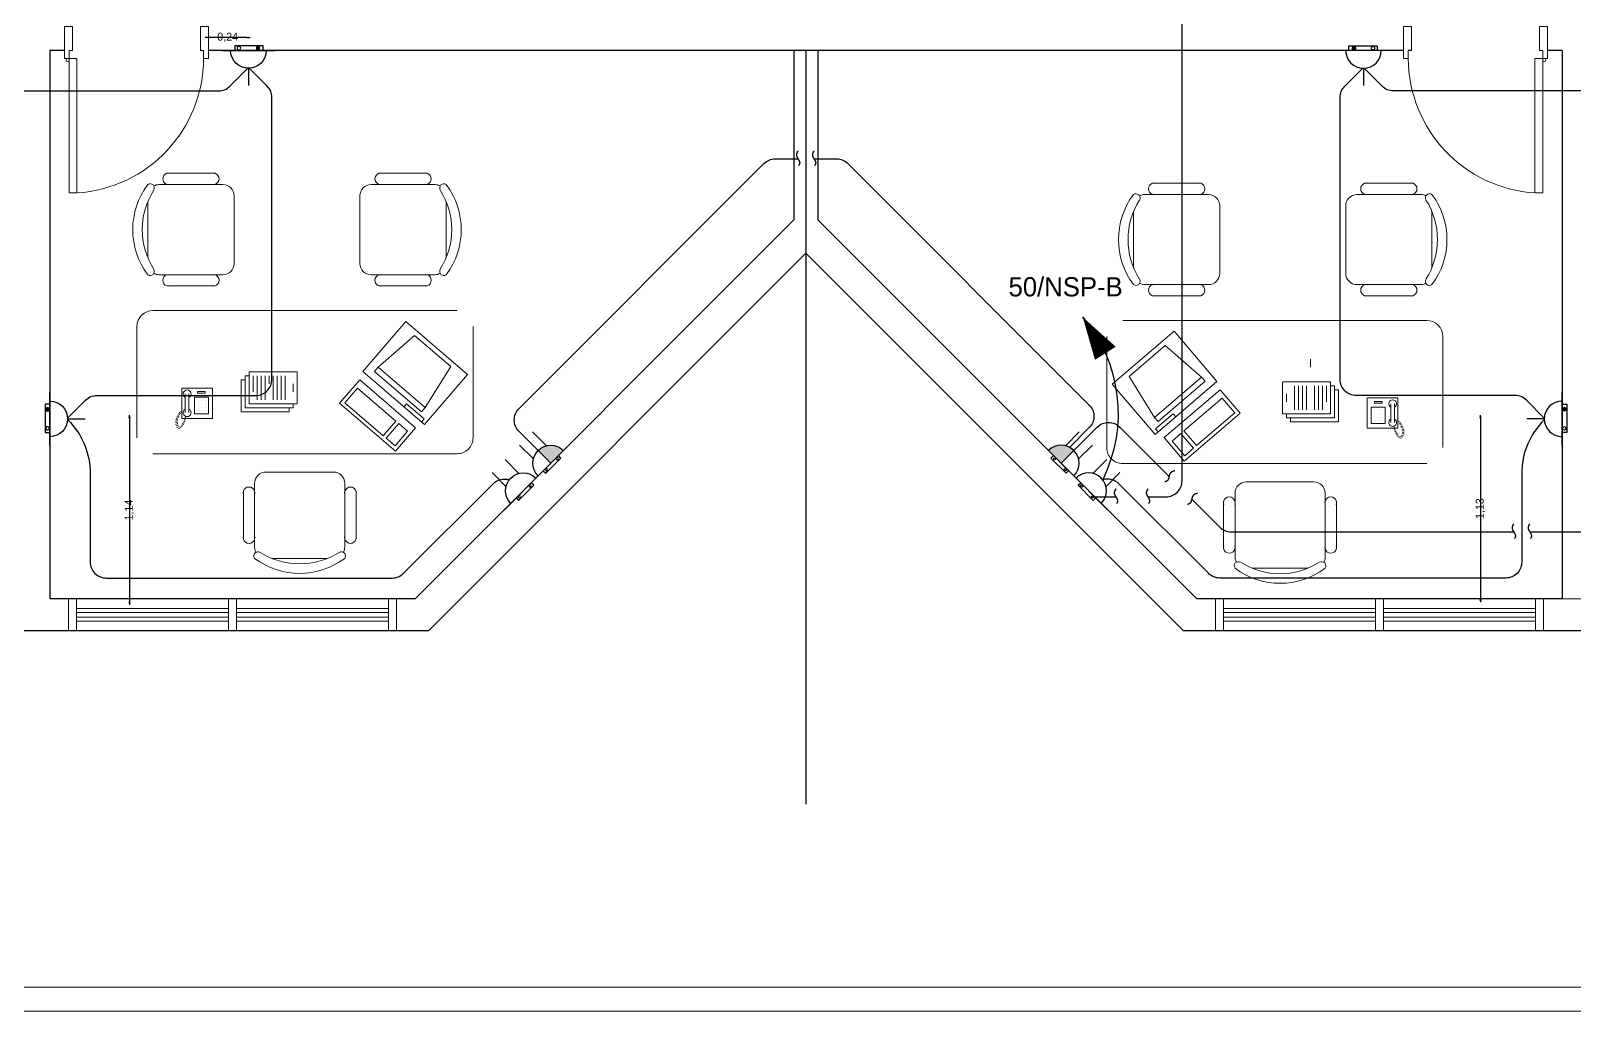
# Model space of a CAD drawing. Extents: x -1451 to 148, y -12854 to 856.
# Drawn here: x 70.16 to 79.8, y 336.52 to 342.65 of the extents above; entities that cross this region are included whole.
import ezdxf
from ezdxf.enums import TextEntityAlignment as Align

# ---------------------------------------------------------------- set-up
doc = ezdxf.new("R2010")
doc.units = 0
doc.header["$LTSCALE"] = 0.15
doc.linetypes.add('HIDDEN', pattern=[0.375, 0.25, -0.125])
doc.layers.get('0').update_dxf_attribs({"color": 252})
doc.layers.get('Defpoints').update_dxf_attribs({"color": 252})
for name, color, linetype in [('0 BDH', 252, 'Continuous'), ('0 DISCON', 252, 'Continuous'), ('0 NORMAL WIRING', 252, 'Continuous'), ('0 sockets', 252, 'Continuous'), ('0 UPS WIRING', 252, 'Continuous'), ('0 WIRING 3', 4, 'Continuous'), ('AUTOINCR', 7, 'Continuous'), ('E-SOCK', 2, 'Continuous'), ('TEXT', 3, 'Continuous'), ('WIRING', 4, 'Continuous')]:
    doc.layers.add(name, color=color, linetype=linetype)
for name, color, linetype, lineweight in [('0 DIM', 6, 'Continuous', 5), ('anal', 252, 'Continuous', 20), ('DOOR', 252, 'Continuous', 20), ('sofa', 252, 'Continuous', 9), ('wall', 252, 'Continuous', 30)]:
    doc.layers.add(name, color=color, linetype=linetype, lineweight=lineweight)
doc.dimstyles.new('ISO-25', dxfattribs={"dimtxt": 0.05, "dimasz": 0.01, "dimexe": 0, "dimexo": 0, "dimtad": 0, "dimtoh": 1, "dimtxsty": 'Standard', "dimblk": 'CLOSED', "dimcen": 2.5, "dimse1": 1, "dimse2": 1, "dimclrd": 1, "dimadec": 0, "dimazin": 0, "dimtfac": 1, "dimtix": 1, "dimtmove": 1, "dimatfit": 0, "dimfxl": 1, "dimarcsym": 0})

# ---------------------------------------------------------------- blocks, each defined once
blk = doc.blocks.new('CHAIR7')
for p, q in [((5.12, 15.04), (17.88, 15.04)), ((0, 9), (0, -9)), ((20, 12), (3, 12)), ((23, -7.44), (23, 7.44)), ((3, -12), (20, -12)), ((5.12, -15), (17.88, -15))]:
    blk.add_line(p, q)
for centre, radius, start, end in [((5.56, 13.54), 1.56, 73.7398, 286.2602), ((17.44, 13.54), 1.56, 253.7398, 106.2602), ((3, 9), 3, 90, 180), ((20, 9), 3, 62.4156, 90), ((22.34, 11.12), 1.1, 53.3099, 212.0274), ((4.82, 0), 19.64, 327.5758, 32.4242), ((7, 0), 20, 323.1301, 36.8699), ((3, -9), 3, 180, 270), ((5.56, -13.5), 1.56, 73.7398, 286.2602), ((17.44, -13.5), 1.56, 253.7398, 106.2602), ((20, -9), 3, 270, 297.5844), ((22.34, -11.12), 1.1, 147.9726, 306.6901)]:
    blk.add_arc(centre, radius, start, end)
blk = doc.blocks.new('RECTANG')
for p, q in [((1, 1), (0, 1)), ((0, 1), (0, 0)), ((1, 0), (1, 1)), ((0, 0), (1, 0))]:
    blk.add_line(p, q)
blk = doc.blocks.new('IBMAT', base_point=(61, 306))
for p, q in [((75, 307), (75, 306)), ((81, 307), (75, 307)), ((81, 306), (81, 307))]:
    blk.add_line(p, q)
at = {"xscale": 21, "yscale": 17, "zscale": 21}
blk.add_blockref('RECTANG', (61, 306), dxfattribs=at)
blk = doc.blocks.new('KEYBOARD', base_point=(60, 294))
for p, xscale, yscale, zscale in [((60, 294), 19, 8, 19), ((61, 295), 13, 5, 13), ((75, 295), 3, 5, 3)]:
    blk.add_blockref('RECTANG', p, dxfattribs=dict(xscale=xscale, yscale=yscale, zscale=zscale))
blk = doc.blocks.new('FNCOMP')
for p, q in [((-6.64, 16.23), (-8.5, 3.5)), ((6.08, 16.23), (-6.64, 16.23)), ((8, 3.5), (6.08, 16.23)), ((-8.5, 3.5), (-8.5, 2.04)), ((8, 3.5), (-8.5, 3.5)), ((-8.5, 2.04), (8, 2.04)), ((8, 2.04), (8, 3.5))]:
    blk.add_line(p, q)
at = {"xscale": 1.033846153846154, "yscale": 1.033846153846154, "zscale": 1.033846153846154}
for name, p in [('IBMAT', (-10.86, 0)), ('KEYBOARD', (-10.05, -10.5))]:
    blk.add_blockref(name, p, dxfattribs=at)
blk = doc.blocks.new('FNPHONE')
for p, q in [((-7.29, 6.54), (-7.29, 1.54)), ((-6.29, 6.54), (-6.29, 1.54)), ((-3.87, 4.85), (-3.87, 4.85)), ((-2.94, 4.85), (-2.94, 4.85)), ((-2, 4.85), (-2, 4.85)), ((-9.1, 0.22), (-9.7, 0.02)), ((-8.9, 0.62), (-9.5, 0.42)), ((-8.7, 1.02), (-9.3, 0.82)), ((-8.5, 1.42), (-9.1, 1.22)), ((-8.3, 1.82), (-8.9, 1.62)), ((-7.14, 0.56), (-7.5, -0.58)), ((-3.87, 3.91), (-3.87, 3.91)), ((-3.87, 2.97), (-3.87, 2.97)), ((-3.87, 2.03), (-3.87, 2.03)), ((-2.94, 3.91), (-2.94, 3.91)), ((-2.94, 2.97), (-2.94, 2.97)), ((-2.94, 2.03), (-2.94, 2.03)), ((-2, 3.91), (-2, 3.91)), ((-2, 2.97), (-2, 2.97)), ((-2, 2.03), (-2, 2.03)), ((-9.3, -0.18), (-9.9, -0.38)), ((-9.3, -0.58), (-9.9, -0.78)), ((-9.3, -0.98), (-9.9, -1.18)), ((-9.3, -1.38), (-9.9, -1.58)), ((-9.1, -1.78), (-9.7, -1.98)), ((-8.9, -2.18), (-9.5, -2.38)), ((-8.43, -2.46), (-9.03, -2.66)), ((-7.9, -1.98), (-8.5, -2.18)), ((-7.7, -1.58), (-8.3, -1.78)), ((-7.5, -1.18), (-8.1, -1.38)), ((-7.3, -0.78), (-7.9, -0.98))]:
    blk.add_line(p, q)
for centre, start, end in [((-6.79, 6.54), 298.4915, 241.5085), ((-6.79, 1.54), 118.4915, 61.5085)]:
    blk.add_arc(centre, 1.05, start, end)
for p, xscale, yscale, zscale in [((-8.21, 0), 8.20528234483245, 8.104073169521023, 8.20528234483245), ((-4.81, 1.25), 3.75, 4.375, 3.75), ((-4.03, 6.72), 2.03125, 0.46875, 2.03125)]:
    blk.add_blockref('RECTANG', p, dxfattribs=dict(xscale=xscale, yscale=yscale, zscale=zscale))
blk = doc.blocks.new('D90')
at = {"layer": 'DOOR'}
for points in [[(0.03, 0.2), (0.03, 1.04), (0.0783, 1.04), (0.0783, 0.2)], [(0.03, 0.2), (0, 0.2), (0, 0), (0.05, 0), (0.05, 0.15), (0.03, 0.15)], [(0.87, 0.2), (0.9, 0.2), (0.9, 0), (0.85, 0), (0.85, 0.15), (0.87, 0.15)]]:
    blk.add_lwpolyline(points, close=True, dxfattribs=at)
blk.add_circle((0.02, 0.21), 0.01, dxfattribs=at)
blk.add_arc((0.0251, 0.1967), 0.8449, 0.22177, 86.38894, dxfattribs=at)
blk = doc.blocks.new('ARCH')
at = {"layer": 'anal'}
for p, q in [((70.3918, 339), (70.3918, 339.1)), ((72.4418, 339.1), (70.3918, 339.1)), ((70.4418, 339.1), (70.4418, 338.9)), ((71.3918, 339.1), (71.3918, 338.9)), ((71.4418, 339.1), (71.4418, 338.9)), ((72.3918, 339.1), (72.3918, 338.9)), ((72.4418, 339), (72.4418, 339.1)), ((77.5582, 339.1), (79.6082, 339.1)), ((77.5582, 339), (77.5582, 339.1)), ((77.6082, 339.1), (77.6082, 338.9)), ((78.5582, 339.1), (78.5582, 338.9)), ((78.6082, 339.1), (78.6082, 338.9)), ((79.5582, 339.1), (79.5582, 338.9)), ((79.6082, 339), (79.6082, 339.1)), ((79.725, 339.1), (79.875, 339.1)), ((70.3918, 339), (70.3918, 338.9)), ((71.3918, 339.04), (70.4418, 339.04)), ((71.3918, 339.015), (70.4418, 339.015)), ((70.4418, 339), (70.4418, 338.9)), ((71.3918, 338.985), (70.4418, 338.985)), ((72.3918, 339.04), (71.4418, 339.04)), ((72.3918, 339.015), (71.4418, 339.015)), ((72.3918, 338.985), (71.4418, 338.985)), ((72.3918, 339), (72.3918, 338.9)), ((72.4418, 339), (72.4418, 338.9)), ((77.5582, 339), (77.5582, 338.9)), ((77.6082, 339.04), (78.5582, 339.04)), ((77.6082, 339.015), (78.5582, 339.015)), ((77.6082, 339), (77.6082, 338.9)), ((77.6082, 338.985), (78.5582, 338.985)), ((78.6082, 339.04), (79.5582, 339.04)), ((78.6082, 339.015), (79.5582, 339.015)), ((78.6082, 338.985), (79.5582, 338.985)), ((79.5582, 339), (79.5582, 338.9)), ((79.6082, 339), (79.6082, 338.9)), ((72.4418, 338.9), (70.3918, 338.9)), ((71.3918, 338.96), (70.4418, 338.96)), ((72.3918, 338.96), (71.4418, 338.96)), ((77.5582, 338.9), (79.6082, 338.9)), ((77.6082, 338.96), (78.5582, 338.96)), ((78.6082, 338.96), (79.5582, 338.96)), ((96.525, 336.675), (58.125, 336.675)), ((96.675, 336.525), (60, 336.525))]:
    blk.add_line(p, q, dxfattribs=at)
at = {"layer": 'sofa'}
for p, q in [((72.8196, 340.9008), (70.9196, 340.9008)), ((70.8196, 340.8008), (70.8196, 340.1064)), ((76.9791, 340.8389), (78.8791, 340.8389)), ((78.9791, 340.7389), (78.9791, 340.0445))]:
    blk.add_line(p, q, dxfattribs=at)
for points in [[(70.9196, 340.0064), (72.8196, 340.0064, 0.414214), (72.9196, 340.1064), (72.9196, 340.8008)], [(78.8791, 339.9445), (76.9791, 339.9445, -0.414214), (76.8791, 340.0445), (76.8791, 340.7389)]]:
    blk.add_lwpolyline(points, format="xyb", dxfattribs=at)
for points in [[(71.821, 340.518), (71.521, 340.518), (71.521, 340.318), (71.821, 340.318), (71.821, 340.518)], [(78.1527, 340.5973), (78.1527, 340.5473)], [(71.496, 340.468), (71.471, 340.468), (71.471, 340.268), (71.771, 340.268), (71.771, 340.293)], [(71.521, 340.493), (71.496, 340.493), (71.496, 340.293), (71.796, 340.293), (71.796, 340.318)], [(71.546, 340.493), (71.546, 340.393)], [(71.571, 340.493), (71.571, 340.343)], [(71.596, 340.493), (71.596, 340.343)], [(71.621, 340.493), (71.621, 340.343)], [(71.646, 340.493), (71.646, 340.443)], [(71.671, 340.493), (71.671, 340.343)], [(71.696, 340.493), (71.696, 340.343)], [(71.721, 340.493), (71.721, 340.343)], [(71.746, 340.493), (71.746, 340.343)], [(71.796, 340.443), (71.796, 340.393)], [(77.9777, 340.4561), (78.2777, 340.4561), (78.2777, 340.2561), (77.9777, 340.2561), (77.9777, 340.4561)], [(78.2777, 340.4311), (78.3027, 340.4311), (78.3027, 340.2311), (78.0027, 340.2311), (78.0027, 340.2561)], [(78.0527, 340.4311), (78.0527, 340.2811)], [(78.0777, 340.4311), (78.0777, 340.2811)], [(78.1027, 340.4311), (78.1027, 340.2811)], [(78.1277, 340.4311), (78.1277, 340.2811)], [(78.1777, 340.4311), (78.1777, 340.2811)], [(78.2027, 340.4311), (78.2027, 340.2811)], [(78.2277, 340.4311), (78.2277, 340.2811)], [(78.2527, 340.4311), (78.2527, 340.3311)], [(78.0027, 340.3811), (78.0027, 340.3311)], [(78.3027, 340.4061), (78.3277, 340.4061), (78.3277, 340.2061), (78.0277, 340.2061), (78.0277, 340.2311)]]:
    blk.add_lwpolyline(points, dxfattribs=at)
for centre, start, end in [((70.9196, 340.8008), 90, 180), ((78.8791, 340.7389), 0, 90)]:
    blk.add_arc(centre, 0.1, start, end, dxfattribs=at)
at = {"layer": 'wall'}
for p, q in [((70.3663, 342.525), (70.275, 342.525)), ((70.275, 342.525), (70.275, 339.1)), ((74.925, 342.525), (71.2663, 342.525)), ((74.925, 342.525), (74.925, 341.4664)), ((75.075, 342.525), (75.075, 341.4664)), ((78.7337, 342.525), (75.075, 342.525)), ((78.7837, 342.525), (78.7637, 342.525)), ((79.725, 342.525), (79.6337, 342.525)), ((79.725, 342.525), (79.725, 339.1)), ((74.925, 341.4664), (72.5586, 339.1)), ((77.4414, 339.1), (75.075, 341.4664)), ((75, 341.2586), (72.6414, 338.9)), ((77.3586, 338.9), (75, 341.2586)), ((72.5586, 339.1), (70.275, 339.1)), ((79.725, 339.1), (77.4414, 339.1)), ((79.725, 339.1), (77.4414, 339.1)), ((72.6414, 338.9), (67.7586, 338.9)), ((82.2414, 338.9), (77.3586, 338.9)), ((82.2414, 338.9), (77.3586, 338.9))]:
    blk.add_line(p, q, dxfattribs=at)
at = {"layer": 'DOOR', "xscale": -1, "rotation": 180}
blk.add_blockref('D90', (70.3663, 342.675), dxfattribs=at)
at = {"layer": 'DOOR', "rotation": 180}
blk.add_blockref('D90', (79.6337, 342.675), dxfattribs=at)
at = {"layer": 'sofa', "yscale": 0.0234375, "zscale": 0.0234375}
for name, p, xscale in [('CHAIR7', (71.426, 341.4056), -0.0234375), ('CHAIR7', (72.2131, 341.4056), 0.0234375), ('CHAIR7', (77.5856, 341.3437), -0.0234375), ('CHAIR7', (78.3727, 341.3437), 0.0234375), ('FNPHONE', (71.292, 340.2267), 0.0234375), ('FNPHONE', (78.5067, 340.1648), -0.0234375)]:
    blk.add_blockref(name, p, dxfattribs=dict(at, xscale=xscale))
at = {"layer": 'sofa'}
for name, p, xscale, yscale, zscale, rotation in [('FNCOMP', (72.4241, 340.3545), 0.02343749999997079, 0.02343749999997079, 0.02343749999997079, 319.3987053547845), ('FNCOMP', (77.3746, 340.2926), -0.02343749999997079, 0.0234375, 0.0234375, 40.60129464521547), ('CHAIR7', (71.8362, 339.8918), 0.0234375, 0.0234375, 0.0234375, 270), ('CHAIR7', (77.9625, 339.8299), -0.0234375, 0.0234375, 0.0234375, 90)]:
    blk.add_blockref(name, p, dxfattribs=dict(at, xscale=xscale, yscale=yscale, zscale=zscale, rotation=rotation))
blk = doc.blocks.new('s')
at = {"layer": '0 BDH', "linetype": 'ByBlock'}
h = blk.add_hatch(dxfattribs=at)
h.set_pattern_fill('ANGLE', color=2)
h.set_pattern_definition([(0, (-147.759, -393.318), (0, 6.985), [5.08, -1.905]), (90, (-147.759, -393.318), (-6.985, 4e-16), [5.08, -1.905])])
h.paths.add_polyline_path([(0.073, 0.002, 1), (0.054, 0.002, 1)])
at = {"layer": '0 BDH', "color": 6, "linetype": 'ByBlock'}
blk.add_lwpolyline([(-0.089, 0.015), (0.089, 0.015), (0.089, -0.015), (-0.089, -0.015)], close=True, dxfattribs=at)
for centre in [(-0.064, 0.002), (0.064, 0.002)]:
    blk.add_circle(centre, 0.00918, dxfattribs=at)
blk = doc.blocks.new('*U282')
at = {"layer": 'E-SOCK'}
h = blk.add_hatch(color=256, dxfattribs=at)
h.dxf.hatch_style = 1
h.paths.add_polyline_path([(0, 0.074, 0.414214), (-0.149, -0.074), (0, -0.074)])
for p, q in [((-0.077, 0.053), (-0.077, 0.217)), ((0.077, 0.053), (0.077, 0.217)), ((-0.223, -0.074), (0.223, -0.074))]:
    blk.add_line(p, q, dxfattribs=at)
blk.add_lwpolyline([(0, 0.074), (0, -0.074)], dxfattribs=at)
blk.add_arc((0, -0.074), 0.149, 0, 180, dxfattribs=at)
at = {"layer": '0 BDH', "color": 6, "linetype": 'ByBlock'}
blk.add_blockref('s', (-0.001, -0.089), dxfattribs=at)
blk = doc.blocks.new('*U276')
at = {"layer": 'E-SOCK'}
for p, q in [((-0.077, -0.021), (-0.077, 0.142)), ((0.077, -0.021), (0.077, 0.142)), ((-0.223, -0.149), (0.223, -0.149))]:
    blk.add_line(p, q, dxfattribs=at)
blk.add_arc((0, -0.149), 0.149, 0, 180, dxfattribs=at)
at = {"layer": '0 BDH', "color": 6, "linetype": 'ByBlock'}
blk.add_blockref('s', (-0.005, -0.163), dxfattribs=at)
blk = doc.blocks.new('*U292')
at = {"linetype": 'ByBlock'}
h = blk.add_hatch(dxfattribs=at)
h.set_pattern_fill('ANGLE', color=2)
h.set_pattern_definition([(0, (-301.6926, 2.516), (0, 6.985), [5.08, -1.905]), (90, (-301.6926, 2.516), (-6.985, 4e-16), [5.08, -1.905])])
h.paths.add_polyline_path([(87, -25, 1), (127, -25, 1)])
at = {"color": 6, "linetype": 'ByBlock'}
blk.add_lwpolyline([(-154, 0), (164, 0), (164, -52), (-154, -52)], close=True, dxfattribs=at)
for centre in [(-107, -25), (107, -25)]:
    blk.add_circle(centre, 20.1, dxfattribs=at)
at = {"layer": 'E-SOCK'}
for p, q in [((0, 200), (0, 395)), ((-300, 0), (300, 0))]:
    blk.add_line(p, q, dxfattribs=at)
blk.add_arc((0, 0), 200, 0, 180, dxfattribs=at)
blk = doc.blocks.new('endtick', base_point=(-3267.27, -69559.4))
at = {"layer": 'WIRING', "color": 2, "linetype": 'HIDDEN'}
blk.add_spline([(-3267.27, -69509.4), (-3276.985, -69534.4), (-3267.27, -69559.4), (-3256.425, -69584.4), (-3267.27, -69609.4)], degree=3, dxfattribs=at)
blk = doc.blocks.new('*U64')
at = {"transparency": 33554687}
blk.add_line((-558.4, 70.7), (-626.2, 129.6), dxfattribs=at)
blk.add_lwpolyline([(-626.2, 129.6, 0, 96, 0), (-492.9, 30.1, 96, 96, 0)], format="xyseb", dxfattribs=at)
at = {"ltscale": 0.2, "transparency": 33554687}
blk.add_arc((-214.3, 542.2), 583, 225.05092, 291.56782, dxfattribs=at)
blk = doc.blocks.new('N')
at = {"layer": 'TEXT', "transparency": 33554687, "xscale": -0.0016, "yscale": 0.0016, "zscale": 0.0016, "rotation": 68.01807446485657}
blk.add_blockref('*U64', (0, 0), dxfattribs=at)
blk = doc.blocks.new('_Closed')
at = {"color": 0, "linetype": 'ByBlock', "lineweight": -2}
for p, q in [((-1, 0.17), (0, 0)), ((-1, 0.17), (-1, -0.17)), ((0, 0), (-1, -0.17)), ((0, 0), (-1, 0))]:
    blk.add_line(p, q, dxfattribs=at)
blk = doc.blocks.new('*D463')
at = {"layer": '0 DIM', "color": 1, "linetype": 'ByBlock', "lineweight": -2, "transparency": 16777216}
for p, q in [((71.2563, 342.6064), (71.2463, 342.6064)), ((71.5067, 342.6064), (71.2663, 342.6064)), ((71.5167, 342.6064), (71.5267, 342.6064))]:
    blk.add_line(p, q, dxfattribs=at)
at = {"layer": 'Defpoints', "color": 0, "linetype": 'ByBlock', "transparency": 16777216}
for p in [(71.2663, 342.6064), (71.2663, 342.5395), (71.5067, 342.5395)]:
    blk.add_point(p, dxfattribs=at)
at = {"layer": '0 DIM', "color": 1, "linetype": 'ByBlock', "lineweight": -2, "transparency": 16777216, "xscale": 0.01, "yscale": 0.01, "zscale": 0.01}
blk.add_blockref('_Closed', (71.2663, 342.6064), dxfattribs=at)
at = {"layer": '0 DIM', "color": 1, "linetype": 'ByBlock', "lineweight": -2, "transparency": 16777216, "xscale": 0.01, "yscale": 0.01, "zscale": 0.01, "rotation": 180}
blk.add_blockref('_Closed', (71.5067, 342.6064), dxfattribs=at)
at = {"layer": '0 DIM', "color": 0, "linetype": 'ByBlock', "transparency": 16777216, "insert": (71.3865, 342.6064), "char_height": 0.05, "attachment_point": 5}
blk.add_mtext('0,24', dxfattribs=at)
blk = doc.blocks.new('*D464')
at = {"layer": '0 DIM', "color": 1, "linetype": 'ByBlock', "lineweight": -2, "transparency": 16777216}
for p, q in [((70.7732, 340.2367), (70.7732, 340.2467)), ((70.7732, 340.2267), (70.7732, 339.0821)), ((70.7732, 339.0721), (70.7732, 339.0621))]:
    blk.add_line(p, q, dxfattribs=at)
at = {"layer": 'Defpoints', "color": 0, "linetype": 'ByBlock', "transparency": 16777216}
for p in [(70.275, 340.2267), (70.275, 339.0821), (70.7732, 339.0821)]:
    blk.add_point(p, dxfattribs=at)
at = {"layer": '0 DIM', "color": 1, "linetype": 'ByBlock', "lineweight": -2, "transparency": 16777216, "xscale": 0.01, "yscale": 0.01, "zscale": 0.01}
for p, rotation in [((70.7732, 340.2267), 270), ((70.7732, 339.0821), 90)]:
    blk.add_blockref('_Closed', p, dxfattribs=dict(at, rotation=rotation))
at = {"layer": '0 DIM', "color": 0, "linetype": 'ByBlock', "transparency": 16777216, "insert": (70.7732, 339.6544), "char_height": 0.05, "attachment_point": 5, "rotation": 90}
blk.add_mtext('1,14', dxfattribs=at)
blk = doc.blocks.new('*D466')
at = {"layer": '0 DIM', "color": 1, "linetype": 'ByBlock', "lineweight": -2, "transparency": 16777216}
for p, q in [((79.2149, 340.2367), (79.2149, 340.2467)), ((79.2149, 340.2267), (79.2149, 339.1)), ((79.2149, 339.09), (79.2149, 339.08))]:
    blk.add_line(p, q, dxfattribs=at)
at = {"layer": 'Defpoints', "color": 0, "linetype": 'ByBlock', "transparency": 16777216}
for p in [(79.7395, 340.2267), (79.2149, 339.1), (79.7395, 339.1)]:
    blk.add_point(p, dxfattribs=at)
at = {"layer": '0 DIM', "color": 1, "linetype": 'ByBlock', "lineweight": -2, "transparency": 16777216, "xscale": 0.01, "yscale": 0.01, "zscale": 0.01}
for p, rotation in [((79.2149, 340.2267), 270), ((79.2149, 339.1), 90)]:
    blk.add_blockref('_Closed', p, dxfattribs=dict(at, rotation=rotation))
at = {"layer": '0 DIM', "color": 0, "linetype": 'ByBlock', "transparency": 16777216, "insert": (79.2149, 339.6633), "char_height": 0.05, "attachment_point": 5, "rotation": 90}
blk.add_mtext('1,13', dxfattribs=at)

msp = doc.modelspace()

# ---------------------------------------------------------------- linework, layer by layer
at = {"layer": '0 NORMAL WIRING', "color": 3}
for points in [[(68.888, 342.4137), (69.0001, 342.3015, 0.198912), (69.0708, 342.2723), (71.3292, 342.2723, 0.198912), (71.3999, 342.3015), (71.512, 342.4137)], [(70.3863, 340.229), (70.4984, 340.3411, -0.198912), (70.5691, 340.3704), (71.5627, 340.3704, 0.414214), (71.6627, 340.4704), (71.6627, 342.2309, 0.198912), (71.6334, 342.3016), (71.5213, 342.4137)], [(79.6137, 340.229), (79.5016, 340.3411, 0.198912), (79.4309, 340.3704), (78.4373, 340.3704, -0.414214), (78.3373, 340.4704), (78.3373, 342.2309, -0.198912), (78.3666, 342.3016), (78.4787, 342.4137)], [(81.112, 342.4137), (80.9999, 342.3015, -0.198912), (80.9292, 342.2723), (78.6708, 342.2723, -0.198912), (78.6001, 342.3015), (78.488, 342.4137)]]:
    msp.add_lwpolyline(points, format="xyb", dxfattribs=at)
at = {"layer": '0 sockets', "color": 1, "linetype": 'ByBlock'}
msp.add_lwpolyline([(77.1361, 339.7374), (77.25, 339.7374, 0.414214), (77.35, 339.8374), (77.35, 347.736, 0.414214), (77.25, 347.836), (77.1721, 347.836)], format="xyb", dxfattribs=at)
at = {"layer": '0 sockets', "color": 3}
for points in [[(75.075, 342.525), (74.925, 342.525)], [(75, 342.525), (75, 337.8167)]]:
    msp.add_lwpolyline(points, dxfattribs=at)
for points in [[(70.3863, 340.2198), (70.3877, 340.2183, -0.198912), (70.5277, 339.8803), (70.5277, 339.3299, 0.414214), (70.6277, 339.2299), (72.415, 339.2299, 0.198912), (72.4857, 339.2592), (73.0454, 339.8188, -0.278702), (73.1458, 339.8436, -0.278702)], [(79.6137, 340.2198), (79.6123, 340.2183, 0.198912), (79.4723, 339.8803), (79.4723, 339.3299, -0.414214), (79.3723, 339.2299), (77.585, 339.2299, -0.198912), (77.5143, 339.2592), (76.9546, 339.8188, 0.278702), (76.8542, 339.8436, 0.278702)]]:
    msp.add_lwpolyline(points, format="xyb", dxfattribs=at)
at = {"layer": '0 sockets', "color": 1, "linetype": 'ByBlock'}
msp.add_lwpolyline([(76.7911, 339.7374), (76.9361, 339.7374)], dxfattribs=at)
at = {"layer": '0 UPS WIRING', "color": 2}
for points in [[(73.3268, 340.0257), (73.2065, 340.1461, -0.414214), (73.2065, 340.2875), (74.7377, 341.8187, -0.198912), (74.8084, 341.848), (74.95, 341.848)], [(75.05, 341.848), (75.1916, 341.848, -0.198915), (75.2623, 341.8187), (76.7705, 340.3105, -0.414214), (76.7705, 340.1691), (76.6467, 340.0453)], [(76.6732, 340.0257), (76.8198, 340.1723, -0.414214), (76.9612, 340.1723), (77.2692, 339.8643)], [(77.4106, 339.7229), (77.5856, 339.548, 0.198912), (77.6563, 339.5187), (79.4223, 339.5187)]]:
    msp.add_lwpolyline(points, format="xyb", dxfattribs=at)
msp.add_lwpolyline([(79.5223, 339.5187), (80.0777, 339.5187)], dxfattribs=at)

# ---------------------------------------------------------------- block references
at = {"layer": '0 BDH', "color": 6, "linetype": 'ByBlock', "rotation": 17.29311715886839}
msp.add_blockref('N', (76.8542, 339.8436), dxfattribs=at)
at = {"layer": '0 DISCON', "color": 6, "linetype": 'ByBlock', "xscale": 0.001, "yscale": 0.001, "zscale": 0.001}
for p in [(74.95, 341.848), (75.05, 341.848), (79.4223, 339.5187), (79.5223, 339.5187)]:
    msp.add_blockref('endtick', p, dxfattribs=at)
at = {"layer": '0 sockets', "color": 3}
msp.add_blockref('ARCH', (0, 0), dxfattribs=at)
for name, p, xscale, yscale, zscale, rotation in [('*U292', (71.5163, 342.525), -0.000557, 0.000557, 0.000557, 180), ('*U292', (78.4837, 342.525), 0.000557, 0.000557, 0.000557, 180), ('*U292', (70.275, 340.224), -0.0005570000000000001, 0.0005570000000000001, 0.0005570000000000001, 270), ('*U292', (79.725, 340.224), 0.0005570000000000001, 0.0005570000000000001, 0.0005570000000000001, 90.00000000000001), ('*U282', (73.3662, 339.9863), -0.7499999999999998, 0.7499999999999998, 0.7499999999999998, 44.99999999438833), ('*U282', (76.6338, 339.9863), 0.7499999999999998, 0.7499999999999998, 0.7499999999999998, 315.0000000056117), ('*U276', (73.1548, 339.8537), -0.75, 0.75, 0.75, 44.9999999943964), ('*U276', (76.8452, 339.8537), 0.75, 0.75, 0.75, 315.0000000056036)]:
    msp.add_blockref(name, p, dxfattribs=dict(at, xscale=xscale, yscale=yscale, zscale=zscale, rotation=rotation))
at = {"layer": '0 WIRING 3', "color": 6, "linetype": 'ByBlock', "xscale": 0.0009999999999999339, "yscale": 0.0009999999999999339, "zscale": 0.0009999999999999339}
for p, rotation in [((77.2692, 339.8643), 315.0000000011869), ((77.4106, 339.7229), 315.0000000011893)]:
    msp.add_blockref('endtick', p, dxfattribs=dict(at, rotation=rotation))
at = {"layer": '0 WIRING 3', "color": 6, "linetype": 'ByBlock', "xscale": 0.001, "yscale": 0.001, "zscale": 0.001}
for p in [(76.9361, 339.7374), (77.1361, 339.7374)]:
    msp.add_blockref('endtick', p, dxfattribs=at)

# ---------------------------------------------------------------- texts
at = {"layer": 'AUTOINCR', "color": 1, "linetype": 'ByBlock'}
msp.add_text('50/NSP-B', height=0.12, dxfattribs=at).set_placement((76.2658, 340.9526), align=Align.BOTTOM_LEFT)

# ---------------------------------------------------------------- dimensions: what is measured, and where the dimension line sits
at = {"layer": '0 DIM', "color": 6, "linetype": 'ByBlock'}
dim = msp.add_linear_dim(base=(71.2663, 342.6064), p1=(71.5067, 342.5395), p2=(71.2663, 342.5395), dimstyle='ISO-25', dxfattribs=at)
dim.commit()
dim.dimension.update_dxf_attribs({"geometry": '*D463', "text_midpoint": (71.3865, 342.6064)})
for base, p1, p2, picture, middle in [((70.7732, 339.0821), (70.275, 340.2267), (70.275, 339.0821), '*D464', (70.7732, 339.6544)), ((79.2149, 339.1), (79.7395, 340.2267), (79.7395, 339.1), '*D466', (79.2149, 339.6633))]:
    dim = msp.add_linear_dim(base=base, p1=p1, p2=p2, angle=90, dimstyle='ISO-25', dxfattribs=at)
    dim.commit()
    dim.dimension.update_dxf_attribs({"geometry": picture, "text_midpoint": middle})

doc.saveas('drawing.dxf')
